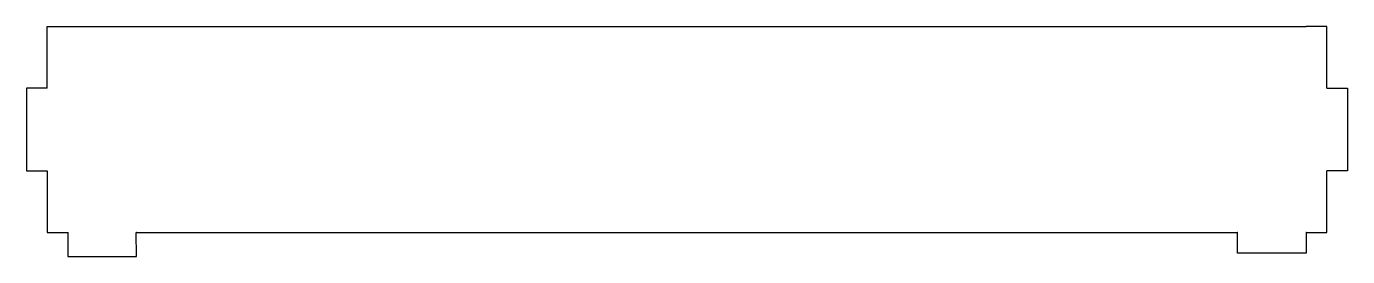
# Model space of a CAD drawing. Header units: millimetres. Extents: x -6 to 186, y -4 to 30.
import ezdxf

# ---------------------------------------------------------------- set-up
doc = ezdxf.new("R2010")
doc.units = ezdxf.units.MM

msp = doc.modelspace()

# ---------------------------------------------------------------- linework, layer by layer
at = {"color": 7, "linetype": 'Continuous'}
for p, q in [((-3, 21), (-3, 30)), ((-3, 30), (0, 30)), ((0, 30), (180, 30)), ((183, 30), (180, 30)), ((183, 21), (183, 30)), ((-3, 21), (-6, 21)), ((-6, 21), (-6, 9)), ((183, 21), (186, 21)), ((186, 21), (186, 9)), ((-6, 9), (-3, 9)), ((-3, 9), (-3, 0)), ((183, 0), (183, 9)), ((186, 9), (183, 9)), ((-3, 0), (0, 0)), ((0, 0), (0.05, 0)), ((0, 0), (0.05, 0)), ((0, 0), (0, -3.5)), ((0, 0), (0.05, 0)), ((10, 0), (9.95, 0)), ((10, -3.5), (9.95, 0)), ((9.95, 0), (170.05, 0)), ((9.95, 0), (10, 0)), ((170, 0), (170.05, 0)), ((170, -3), (170, 0)), ((170.05, 0), (170, 0)), ((180, 0), (179.95, 0)), ((180, 0), (179.95, 0)), ((179.95, 0), (180, 0)), ((179.95, 0), (183, 0)), ((180, 0), (180, -3)), ((0, -3.5), (10, -3.5)), ((180, -3), (170, -3))]:
    msp.add_line(p, q, dxfattribs=at)

doc.saveas('drawing.dxf')
